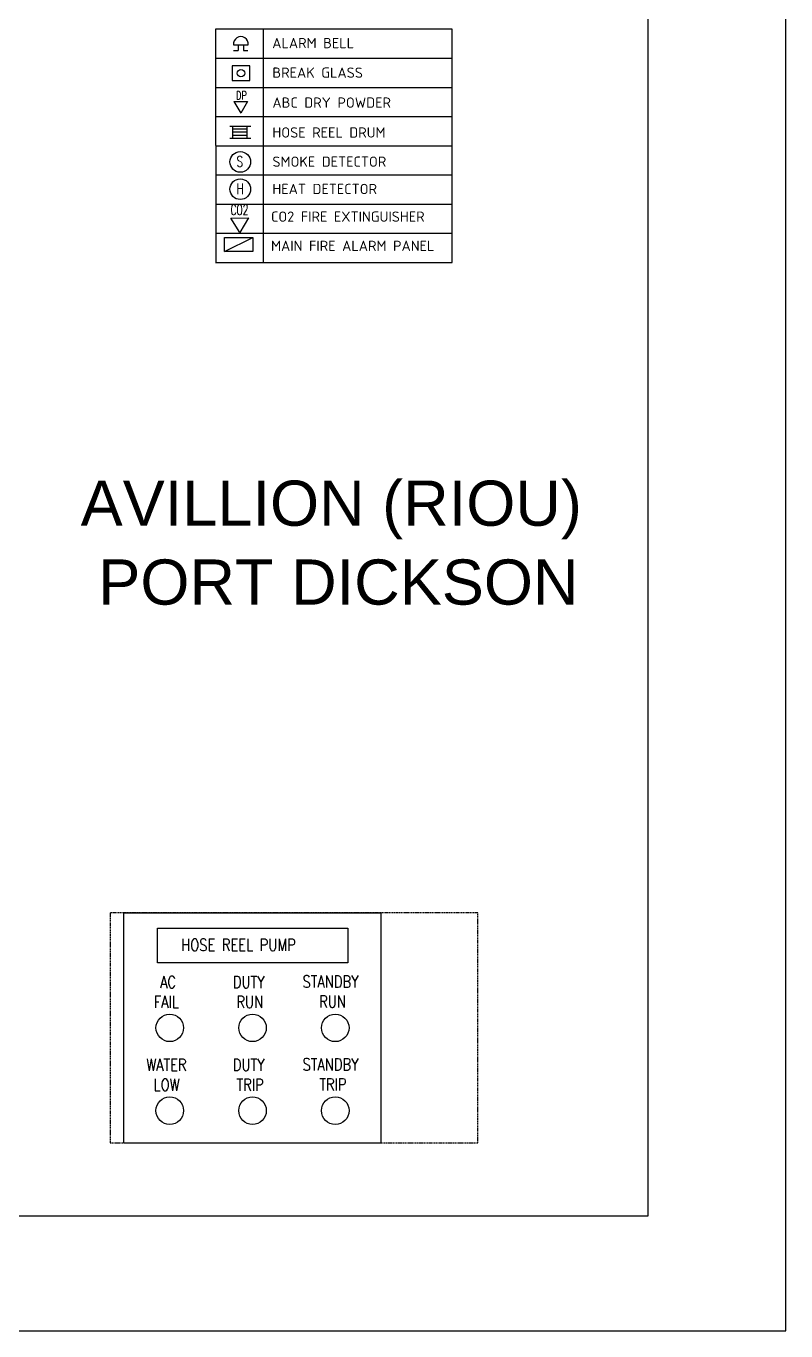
# Model space of a CAD drawing. Extents: x -3977 to 6343, y -1567 to 1206.
# Drawn here: x -3504.4 to -3339.1, y -1468.2 to -1184.5 of the extents above; entities that cross this region are included whole.
import ezdxf
from ezdxf.enums import TextEntityAlignment as Align

# ---------------------------------------------------------------- set-up
doc = ezdxf.new("R2010")
doc.units = 0
doc.linetypes.add('HIDDEN', pattern=[0.375, 0.25, -0.125])
doc.layers.get('0').update_dxf_attribs({"linetype": 'CONTINUOUS'})
for name, color, linetype in [('ESCAPE_LINE', 80, 'CONTINUOUS'), ('EXIST_ROAD', 6, 'CONTINUOUS'), ('FAPOINT', 1, 'CONTINUOUS'), ('FIRE', 160, 'CONTINUOUS'), ('MIMIC_SIZE', 7, 'CONTINUOUS'), ('NAMA_TEMPAT', 6, 'CONTINUOUS'), ('TEXT', 8, 'CONTINUOUS'), ('TXT4', 8, 'CONTINUOUS'), ('Z-VIEWPORTS', 7, 'CONTINUOUS')]:
    doc.layers.add(name, color=color, linetype=linetype)
doc.styles.add('ARIAL', font='arial.ttf')
doc.styles.add('BADAI', font='romans.shx', dxfattribs={"width": 0.65})
doc.styles.add('ISOC', font='isocpeur.ttf')
doc.styles.add('PLOT02__REVB$0$NARROW', font='SIMPLEX', dxfattribs={"width": 0.75})
doc.styles.add('ROMANS', font='ROMANS.SHX', dxfattribs={"width": 0.8})
doc.styles.add('TEXT', font='romans.shx', dxfattribs={"width": 0.8})

# ---------------------------------------------------------------- blocks, each defined once
blk = doc.blocks.new('*X109')
at = {"style": 'ROMANS', "width": 0.8}
for s, p in [('DUTY', (-3459.44, -1393.68)), ('RUN', (-3458.69, -1398.02))]:
    blk.add_text(s, height=2.608, dxfattribs=at).set_placement(p)
blk = doc.blocks.new('*X110')
at = {"style": 'ROMANS', "width": 0.8}
for s, p in [('STANDBY', (-3444.29, -1393.59)), ('RUN', (-3440.67, -1397.94))]:
    blk.add_text(s, height=2.608, dxfattribs=at).set_placement(p)
blk = doc.blocks.new('*X111')
at = {"style": 'ROMANS', "width": 0.8}
for s, p in [('AC', (-3475.3, -1393.68)), ('FAIL', (-3476.64, -1398.02))]:
    blk.add_text(s, height=2.608, dxfattribs=at).set_placement(p)
blk = doc.blocks.new('*X112')
at = {"style": 'ROMANS', "width": 0.8}
for s, p in [('WATER', (-3478.28, -1411.68)), ('LOW', (-3476.69, -1416.02))]:
    blk.add_text(s, height=2.608, dxfattribs=at).set_placement(p)
blk = doc.blocks.new('*X113')
at = {"style": 'ROMANS', "width": 0.8}
for s, p in [('DUTY', (-3459.44, -1411.68)), ('TRIP', (-3458.64, -1416.02))]:
    blk.add_text(s, height=2.608, dxfattribs=at).set_placement(p)
blk = doc.blocks.new('*X114')
at = {"style": 'ROMANS', "width": 0.8}
for s, p in [('STANDBY', (-3444.29, -1411.59)), ('TRIP', (-3440.62, -1415.94))]:
    blk.add_text(s, height=2.608, dxfattribs=at).set_placement(p)
blk = doc.blocks.new('*U40')
at = {"color": 1}
blk.add_circle((0, 0), 3, dxfattribs=at)
blk = doc.blocks.new('*U41')
at = {"layer": 'MIMIC_SIZE', "color": 0, "linetype": 'BYBLOCK'}
for p in [(0, 18), (18, 18), (36, 18), (0, 0), (18, 0), (36, 0)]:
    blk.add_blockref('*U40', p, dxfattribs=at)

msp = doc.modelspace()

# ---------------------------------------------------------------- linework, layer by layer
at = {"color": 7, "linetype": 'BYBLOCK'}
for p, q in [((-3411.762, -1185.177, 0.395), (-3463.197, -1185.177, 0.395)), ((-3463.197, -1185.177, 0.395), (-3463.191, -1235.94, -0.628)), ((-3411.762, -1235.94, 0.367), (-3411.762, -1185.177, 0.383))]:
    msp.add_line(p, q, dxfattribs=at)
at = {"linetype": 'BYBLOCK'}
for p, q in [((-3452.831, -1185.177, 0.267), (-3452.822, -1235.94, -0.325)), ((-3463.197, -1191.523, 0.267), (-3411.762, -1191.523, 0.366)), ((-3463.197, -1197.868, 0.14), (-3411.762, -1197.868, 0.336)), ((-3463.197, -1204.213, 0.012), (-3411.762, -1204.213, 0.305)), ((-3463.197, -1210.559, -0.116), (-3411.762, -1210.559, 0.281)), ((-3463.197, -1216.904, -0.244), (-3411.762, -1216.904, 0.244)), ((-3463.197, -1223.249, -0.372), (-3411.762, -1223.249, 0.212)), ((-3463.197, -1229.595, -0.5), (-3411.762, -1229.595, 0.186)), ((-3463.197, -1235.94, -0.5), (-3411.762, -1235.94, 0.185))]:
    msp.add_line(p, q, dxfattribs=at)
at = {"color": 1}
for p, q in [((-3459.872, -1226.268, 0.503), (-3456.055, -1226.258, 0.503)), ((-3457.967, -1229.445, 0.503), (-3459.872, -1226.268, 0.503)), ((-3456.055, -1226.258, 0.503), (-3457.967, -1229.445, 0.503))]:
    msp.add_line(p, q, dxfattribs=at)
at = {"color": 1, "linetype": 'BYBLOCK'}
msp.add_line((-3461.237, -1233.523, 1.942), (-3455.111, -1230.474, 1.942), dxfattribs=at)
msp.add_line((-3461.237, -1233.523, 1.942), (-3455.111, -1230.474, 1.942), dxfattribs=at)
for p, q in [((-3483.176, -1377.341), (-3427.176, -1377.341)), ((-3483.176, -1427.341), (-3427.176, -1427.341))]:
    msp.add_line(p, q)
at = {"color": 0}
msp.add_lwpolyline([(-3475.863, -1380.691), (-3434.412, -1380.691), (-3434.412, -1388.198), (-3475.863, -1388.198)], close=True, dxfattribs=at)
at = {"color": 1}
for centre in [(-3457.837, -1214.07, -0.244), (-3457.837, -1220.009, -0.244)]:
    msp.add_circle(centre, 2.243, dxfattribs=at)
at = {"layer": 'ESCAPE_LINE', "color": 0}
for p, q in [((-3369.124, -1443.225), (-3369.124, -1103.225)), ((-3854.124, -1443.225), (-3369.124, -1443.225))]:
    msp.add_line(p, q, dxfattribs=at)
at = {"layer": 'FAPOINT', "color": 1, "linetype": 'BYBLOCK'}
for p, q in [((-3459.324, -1188.605, 0.395), (-3456.086, -1188.605, 0.395)), ((-3458.311, -1188.605, 0.395), (-3458.311, -1189.887, 0.395)), ((-3457.155, -1188.605, 0.395), (-3457.155, -1189.887, 0.395)), ((-3459.281, -1189.887, 0.395), (-3458.311, -1189.887, 0.395)), ((-3457.155, -1189.887, 0.395), (-3456.185, -1189.887, 0.395)), ((-3460.142, -1206.336, 2973.988), (-3455.57, -1206.336, 2973.988)), ((-3459.461, -1208.919, 2973.988), (-3459.461, -1206.336, 2973.988)), ((-3459.461, -1206.866, 2973.988), (-3456.309, -1206.866, 2973.988)), ((-3459.461, -1207.532, 2973.988), (-3456.309, -1207.532, 2973.988)), ((-3459.461, -1208.252, 2973.988), (-3456.309, -1208.252, 2973.988)), ((-3456.309, -1208.919, 2973.988), (-3456.309, -1206.336, 2973.988)), ((-3460.142, -1208.919, 2973.988), (-3455.57, -1208.919, 2973.988))]:
    msp.add_line(p, q, dxfattribs=at)
msp.add_lwpolyline([(-3459.596, -1193.172), (-3459.596, -1196.409), (-3455.771, -1196.409), (-3455.771, -1193.172)], close=True, dxfattribs=at)
msp.add_circle((-3457.683, -1194.79, 0.395), 0.801, dxfattribs=at)
msp.add_arc((-3457.705, -1188.441, 0.395), 1.619, 354.1719, 185.8281, dxfattribs=at)
at = {"layer": 'MIMIC_SIZE'}
for p, q in [((-3339.124, -1468.225), (-3339.124, -1073.225)), ((-3884.124, -1468.225), (-3339.124, -1468.225))]:
    msp.add_line(p, q, dxfattribs=at)
at = {"layer": 'MIMIC_SIZE', "linetype": 'HIDDEN'}
msp.add_lwpolyline([(-3486.176, -1427.341), (-3406.176, -1427.341), (-3406.176, -1377.341), (-3486.176, -1377.341)], close=True, dxfattribs=at)
at = {"layer": 'NAMA_TEMPAT', "color": 1, "linetype": 'BYBLOCK'}
for p, q in [((-3459.237, -1200.943, 24608.733), (-3457.737, -1203.481, 24608.733)), ((-3459.237, -1200.943, 24608.733), (-3456.237, -1200.943, 24608.733)), ((-3456.237, -1200.943, 24608.733), (-3457.737, -1203.481, 24608.733))]:
    msp.add_line(p, q, dxfattribs=at)
msp.add_lwpolyline([(-3461.237, -1233.523), (-3461.237, -1230.474), (-3455.111, -1230.474), (-3455.111, -1233.523)], close=True, dxfattribs=at)
msp.add_lwpolyline([(-3461.237, -1233.523), (-3461.237, -1230.474), (-3455.111, -1230.474), (-3455.111, -1233.523)], close=True, dxfattribs=at)
at = {"layer": 'Z-VIEWPORTS'}
for p, q in [((-3483.176, -1427.341), (-3483.176, -1377.341)), ((-3427.176, -1427.341), (-3427.176, -1377.341))]:
    msp.add_line(p, q, dxfattribs=at)

# ---------------------------------------------------------------- block references
for name in ['*X111', '*X109', '*X110', '*X112', '*X113', '*X114']:
    msp.add_blockref(name, (0, 0))
at = {"layer": 'MIMIC_SIZE'}
msp.add_blockref('*U41', (-3473.176, -1420.341), dxfattribs=at)

# ---------------------------------------------------------------- texts
at = {"color": 1, "linetype": 'BYBLOCK', "style": 'PLOT02__REVB$0$NARROW', "width": 0.75}
msp.add_text('DP', height=1.7647, dxfattribs=at).set_placement((-3458.777, -1200.488, 24608.733))
at = {"style": 'ROMANS', "width": 0.8}
msp.add_text(' HOSE REEL PUMP', height=2.6079, dxfattribs=at).set_placement((-3472.123, -1385.619))
at = {"layer": 'EXIST_ROAD', "color": 7, "linetype": 'BYBLOCK', "style": 'ISOC'}
for s, p in [('ALARM BELL', (-3450.887, -1189.353, 0.36)), ('BREAK GLASS', (-3450.851, -1195.782, 0.395)), ('ABC DRY POWDER ', (-3450.85, -1202.295, 0.395)), ('HOSE REEL DRUM', (-3450.85, -1208.792, 0.523)), ('SMOKE DETECTOR ', (-3450.85, -1215.138, -0.244)), ('HEAT DETECTOR ', (-3450.85, -1221.076, -0.244)), ('CO2 FIRE EXTINGUISHER ', (-3451.15, -1227.087, 1.75)), ('MAIN FIRE ALARM PANEL', (-3451.15, -1233.433, 1.857))]:
    msp.add_text(s, height=2.2362, dxfattribs=at).set_placement(p)
at = {"layer": 'FIRE', "color": 1, "linetype": 'BYBLOCK', "style": 'TEXT', "width": 0.75}
for s, p in [('S', (-3458.665, -1215.133, 6.061)), ('H', (-3458.665, -1221.072, 6.061))]:
    msp.add_text(s, height=2.286, dxfattribs=at).set_placement(p)
at = {"layer": 'TEXT', "color": 1, "style": 'BADAI', "width": 0.65}
msp.add_text('CO2', height=2.2157, dxfattribs=at).set_placement((-3459.95, -1225.578, 0.503))
at = {"layer": 'TXT4', "color": 0, "style": 'ARIAL'}
for s, p in [('AVILLION (RIOU) ', (-3436.135, -1289.487)), ('PORT DICKSON', (-3436.489, -1305.413))]:
    msp.add_text(s, height=9.82571, dxfattribs=at).set_placement(p, align=Align.MIDDLE)

doc.saveas('drawing.dxf')
